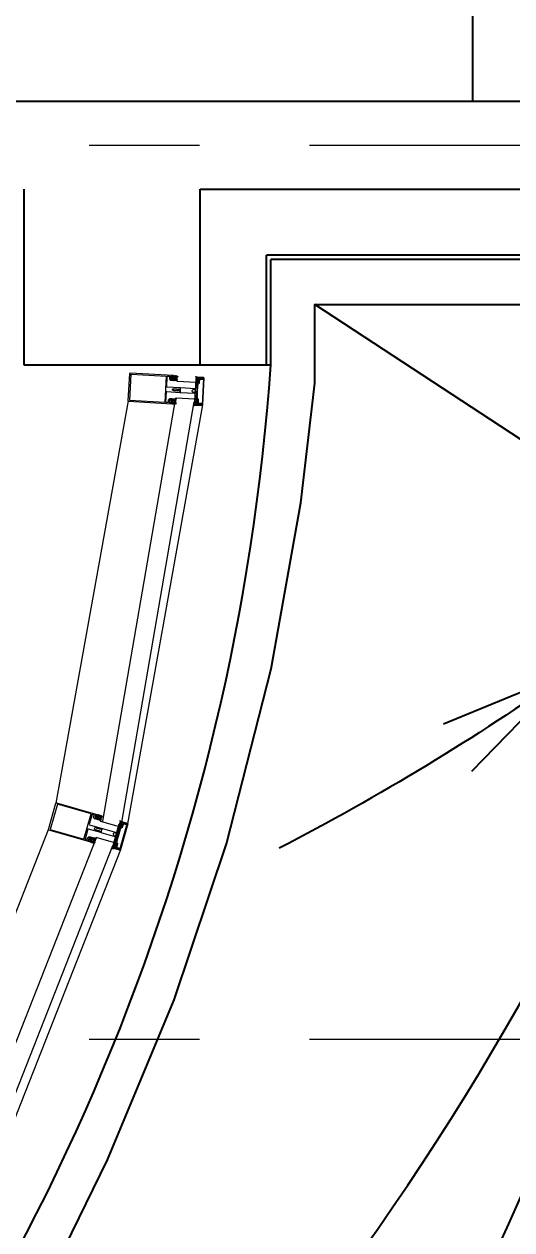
# Model space of a CAD drawing. Header units: millimetres. Extents: x -185251 to 7892985, y -102157 to 319855.
# Drawn here: x -132073 to -130966, y 19854 to 22591 of the extents above; entities that cross this region are included whole.
import ezdxf
from ezdxf import colors
from ezdxf.entities.mleader import LeaderData, LeaderLine
from ezdxf.math import Vec2, Vec3

# ---------------------------------------------------------------- set-up
doc = ezdxf.new("R2010")
doc.units = ezdxf.units.MM
doc.header["$LTSCALE"] = 10
doc.linetypes.add('CENTER', pattern=[2, 1.25, -0.25, 0.25, -0.25])
doc.layers.add('АР_Оси', color=142, linetype='Continuous', lineweight=9)
doc.layers.add('АР_Перегородки витражные', color=152, linetype='Continuous', lineweight=13)
doc.layers.add('Архитектура', color=251, linetype='Continuous')
doc.layers.add('Тонкая', color=7, linetype='Continuous')
doc.layers.get('0').off()
doc.layers.get('0').freeze()
doc.styles.add('ISOCPEUR', font='isocpeur.TTF', dxfattribs={"width": 0.7})
pattern_1 = [(335.76716334, (-69115.3163, 318510.941), (0.651582564, 1.447617495), []), (65.76716334, (-69115.3163, 318510.941), (-1.447617495, 0.651582564), [])]

# ---------------------------------------------------------------- blocks, each defined once
blk = doc.blocks.new('_DOTSMALL')
at = {"color": 0, "linetype": 'ByBlock', "const_width": 0.5}
blk.add_lwpolyline([(-0.0625, 0, 1), (0.0625, 0, 1)], format="xyb", close=True, dxfattribs=at)
blk = doc.blocks.new('стойка витр.')
h = blk.add_hatch()
h.set_pattern_fill('ANSI37', scale=0.5, angle=-69.2328)
h.set_pattern_definition(pattern_1)
edge = h.paths.add_edge_path()
edge.add_line((-22.7, 14.1), (-23, 15))
edge.add_arc((-23.4, 14.9), 0.427, 20.7605, 72.3)
edge.add_arc((-23.2, 15.7), 0.427, 110.764, 252.288, ccw=False)
edge.add_line((-23.3, 16.1), (-22.3, 16.5))
edge.add_arc((-22.2, 16.3), 0.183, 20.749, 110.7854, ccw=False)
edge.add_line((-22.1, 16.4), (-22, 16.3))
edge.add_arc((-21.9, 16.3), 0.183, 200.7666, 335.778)
edge.add_line((-21.7, 16.3), (-21.1, 17.8))
edge.add_arc((-21.7, 18), 0.637, 344.3928, 381.7249)
edge.add_line((-21.1, 18.2), (-22.6, 22.1))
edge.add_arc((-23.2, 21.9), 0.637, 19.8094, 57.1415)
edge.add_line((-22.8, 22.4), (-24.3, 23.1))
edge.add_arc((-24.4, 23), 0.183, 65.7564, 200.7677)
edge.add_line((-24.5, 22.9), (-24.5, 22.8))
edge.add_arc((-24.7, 22.7), 0.183, -69.251, 20.7854, ccw=False)
edge.add_line((-24.6, 22.6), (-25.6, 22.2))
edge.add_arc((-25.8, 22.6), 0.427, 149.2464, 290.7703, ccw=False)
edge.add_arc((-26.5, 23), 0.427, 329.2344, 380.7738)
edge.add_line((-26.1, 23.2), (-26.5, 24.2))
edge.add_arc((-26.7, 24.1), 0.183, 20.749, 110.7854)
edge.add_line((-26.7, 24.3), (-33.5, 21.7))
edge.add_arc((-33.4, 21.4), 0.306, 107.612, 200.6883)
edge.add_line((-33.7, 21.3), (-33.4, 20.7))
edge.add_arc((-33.1, 20.8), 0.304, 200.7453, 225.8124)
edge.add_line((-33.3, 20.5), (-31.8, 18.9))
edge.add_arc((-32, 18.7), 0.305, -108.8628, 45.7814, ccw=False)
edge.add_arc((-28.7, 27.8), 9.95, 231.9543, 250.0412, ccw=False)
edge.add_arc((-35.1, 19.6), 0.4, 42.3093, 119.225)
edge.add_arc((-34.9, 19.6), 0.602, 134.395, 228.6478)
edge.add_arc((-28.5, 27.8), 11, 232.0873, 240.8889)
edge.add_arc((-36.9, 12.9), 6.09, 40.7589, 60.6144, ccw=False)
edge.add_arc((-32.5, 16.6), 0.305, -34.8959, 41.6027, ccw=False)
edge.add_line((-32.3, 16.5), (-32.8, 15.8))
edge.add_arc((-32.5, 15.6), 0.305, 145.1101, 256.4243)
edge.add_line((-32.6, 15.3), (-31.7, 15.1))
edge.add_arc((-31.8, 14.8), 0.305, -34.8899, 76.4243, ccw=False)
edge.add_line((-31.5, 14.6), (-32.1, 13.9))
edge.add_arc((-31.8, 13.7), 0.305, 145.1101, 256.4243)
edge.add_line((-31.9, 13.4), (-31, 13.2))
edge.add_arc((-31.1, 12.9), 0.305, -24.2247, 76.4204, ccw=False)
edge.add_line((-30.8, 12.8), (-31.6, 11.1))
edge.add_arc((-31.3, 11), 0.305, 155.7711, 290.7403)
edge.add_line((-31.2, 10.7), (-22.8, 13.9))
edge.add_arc((-22.9, 14.1), 0.183, 290.749, 380.749)
edge = h.paths.add_edge_path(flags=16)
edge.add_line((-23.1, 21), (-22.2, 18.6))
edge.add_arc((-22.7, 18.4), 0.541, -69.2328, 20.7672, ccw=False)
edge.add_line((-22.5, 17.9), (-23.4, 17.6))
edge.add_arc((-23.6, 18.1), 0.541, 200.7672, 290.7672, ccw=False)
edge.add_line((-24.1, 17.9), (-25, 20.3))
edge.add_arc((-24.5, 20.5), 0.541, 110.7672, 200.7672, ccw=False)
edge.add_line((-24.7, 21), (-23.8, 21.4))
edge.add_arc((-23.6, 20.8), 0.541, 20.7672, 110.7672, ccw=False)
edge = h.paths.add_edge_path(flags=16)
edge.add_line((-26.9, 20.3), (-25.5, 16.7))
edge.add_arc((-26, 16.5), 0.541, -69.2328, 20.7672, ccw=False)
edge.add_line((-25.8, 16), (-28.2, 15.1))
edge.add_arc((-28.4, 15.6), 0.541, 200.7672, 290.7672, ccw=False)
edge.add_line((-28.9, 15.4), (-30.3, 19))
edge.add_arc((-29.8, 19.2), 0.541, 110.7672, 200.7672, ccw=False)
edge.add_line((-30, 19.7), (-27.5, 20.6))
edge.add_arc((-27.4, 20.1), 0.541, 20.7672, 110.7672, ccw=False)
h = blk.add_hatch()
h.set_pattern_fill('ANSI37', scale=0.5, angle=-69.2328)
h.set_pattern_definition(pattern_1)
edge = h.paths.add_edge_path()
edge.add_line((-7.6, -25.6), (-7.3, -26.5))
edge.add_arc((-7.7, -26.7), 0.427, -30.7656, 20.7738, ccw=False)
edge.add_arc((-6.9, -27.1), 0.427, 149.2464, 290.7703)
edge.add_line((-6.8, -27.5), (-5.8, -27.1))
edge.add_arc((-5.8, -27), 0.183, 290.749, 380.7854)
edge.add_line((-5.7, -26.9), (-5.7, -26.8))
edge.add_arc((-5.5, -26.7), 0.183, 65.7564, 200.7677, ccw=False)
edge.add_line((-5.5, -26.5), (-4, -27.3))
edge.add_arc((-4.3, -27.8), 0.637, 19.8094, 57.1415, ccw=False)
edge.add_line((-3.7, -27.6), (-2.3, -31.5))
edge.add_arc((-2.9, -31.7), 0.637, -15.6072, 21.7249, ccw=False)
edge.add_line((-2.2, -31.9), (-2.8, -33.4))
edge.add_arc((-3, -33.4), 0.183, 200.7666, 335.778, ccw=False)
edge.add_line((-3.2, -33.4), (-3.2, -33.3))
edge.add_arc((-3.4, -33.4), 0.183, 20.749, 110.7854)
edge.add_line((-3.5, -33.2), (-4.5, -33.6))
edge.add_arc((-4.3, -34), 0.427, 110.764, 252.288)
edge.add_arc((-4.6, -34.8), 0.427, 20.7605, 72.3, ccw=False)
edge.add_line((-4.2, -34.6), (-3.8, -35.7))
edge.add_arc((-4, -35.7), 0.183, -69.251, 20.7854, ccw=False)
edge.add_line((-3.9, -35.9), (-10.6, -38.5))
edge.add_arc((-10.8, -38.2), 0.306, 200.846, 293.9223, ccw=False)
edge.add_line((-11, -38.3), (-11.3, -37.6))
edge.add_arc((-11, -37.5), 0.304, 175.722, 200.789, ccw=False)
edge.add_line((-11.3, -37.5), (-11.3, -35.2))
edge.add_arc((-11.6, -35.2), 0.305, 355.7529, 510.3972)
edge.add_arc((-3.1, -39.8), 9.95, 151.4932, 169.58)
edge.add_arc((-13.3, -38), 0.4, 282.3093, 359.225, ccw=False)
edge.add_arc((-13.2, -37.8), 0.602, 172.8865, 267.1393, ccw=False)
edge.add_arc((-2.9, -39.7), 11, 160.6454, 169.447, ccw=False)
edge.add_arc((-19.1, -34.1), 6.09, 340.92, 360.7754)
edge.add_arc((-13.3, -34), 0.305, 359.9316, 436.4302)
edge.add_line((-13.2, -33.7), (-14.1, -33.5))
edge.add_arc((-14, -33.2), 0.305, 145.1101, 256.4243, ccw=False)
edge.add_line((-14.3, -33), (-13.7, -32.3))
edge.add_arc((-14, -32.2), 0.305, 325.1101, 436.4243)
edge.add_line((-13.9, -31.9), (-14.8, -31.7))
edge.add_arc((-14.7, -31.4), 0.305, 145.1101, 256.4243, ccw=False)
edge.add_line((-15, -31.2), (-14.4, -30.5))
edge.add_arc((-14.7, -30.3), 0.305, 325.1139, 425.759)
edge.add_line((-14.6, -30), (-16.3, -29.3))
edge.add_arc((-16.2, -29), 0.305, 110.794, 245.7633, ccw=False)
edge.add_line((-16.3, -28.7), (-7.9, -25.5))
edge.add_arc((-7.8, -25.7), 0.183, 20.7854, 110.7854, ccw=False)
edge = h.paths.add_edge_path(flags=16)
edge.add_line((-3.3, -31.1), (-4.3, -28.7))
edge.add_arc((-4.8, -28.9), 0.541, 20.7672, 110.7672)
edge.add_line((-5, -28.3), (-5.9, -28.7))
edge.add_arc((-5.7, -29.2), 0.541, 110.7672, 200.7672)
edge.add_line((-6.2, -29.4), (-5.3, -31.8))
edge.add_arc((-4.8, -31.6), 0.541, 200.7672, 290.7672)
edge.add_line((-4.6, -32.1), (-3.7, -31.8))
edge.add_arc((-3.9, -31.3), 0.541, 290.7672, 380.7672)
edge = h.paths.add_edge_path(flags=16)
edge.add_line((-6.7, -33), (-8, -29.4))
edge.add_arc((-8.5, -29.6), 0.541, 20.7672, 110.7672)
edge.add_line((-8.7, -29.1), (-11.1, -30))
edge.add_arc((-10.9, -30.5), 0.541, 110.7672, 200.7672)
edge.add_line((-11.4, -30.7), (-10.1, -34.3))
edge.add_arc((-9.6, -34.1), 0.541, 200.7672, 290.7672)
edge.add_line((-9.4, -34.6), (-7, -33.7))
edge.add_arc((-7.2, -33.2), 0.541, 290.7672, 380.7672)
h = blk.add_hatch()
h.set_pattern_fill('ANSI37', scale=0.5, angle=-69.2328)
h.set_pattern_definition([(335.76716334, (-69115.9168, 318510.7132), (0.651582564, 1.447617495), []), (65.76716334, (-69115.9168, 318510.7132), (-1.447617495, 0.651582564), [])])
edge = h.paths.add_edge_path()
edge.add_arc((-61.4, -46.2), 0.549, 155.7657, 200.7672)
edge.add_line((-61.9, -46), (-61.2, -44.4))
edge.add_arc((-61, -44.5), 0.183, 20.7672, 155.7657)
edge.add_line((-60.9, -44.4), (-60.8, -44.6))
edge.add_arc((-60.6, -44.6), 0.183, 200.7672, 290.7672)
edge.add_line((-60.6, -44.7), (-59.4, -44.3))
edge.add_arc((-59.6, -43.9), 0.427, -69.2328, 72.2936)
edge.add_arc((-59.3, -43.1), 0.427, 200.7672, 252.2936)
edge.add_line((-59.7, -43.2), (-63, -34.5))
edge.add_arc((-62.7, -34.4), 0.305, 110.7672, 200.7672)
edge.add_line((-62.8, -34.1), (-60.6, -33.3))
edge.add_arc((-60.4, -33.6), 0.304, 76.4029, 110.7672)
edge.add_line((-60.4, -33.3), (-60.1, -33.6))
edge.add_arc((-108.2, -55.9), 53, 16.7114, 24.8229)
edge.add_line((-57.4, -40.6), (-57.9, -41.3))
edge.add_arc((-57.7, -41.5), 0.305, 145.1109, 256.4234)
edge.add_line((-57.7, -41.8), (-56.9, -42))
edge.add_arc((-57, -42.3), 0.305, -34.8891, 76.4234)
edge.add_line((-56.7, -42.5), (-57.2, -43.3))
edge.add_arc((-56.9, -43.5), 0.305, 145.1109, 256.4234)
edge.add_line((-57, -43.8), (-56.1, -44))
edge.add_arc((-56.2, -44.3), 0.305, -34.8891, 76.4234)
edge.add_line((-56, -44.4), (-56.5, -45.1))
edge.add_arc((-56.2, -45.3), 0.305, 145.1109, 256.4234)
edge.add_line((-56.3, -45.6), (-55.4, -45.8))
edge.add_arc((-55.5, -46.1), 0.305, -34.8891, 76.4234)
edge.add_line((-55.3, -46.3), (-55.8, -47))
edge.add_arc((-55.5, -47.2), 0.305, 145.1109, 256.4234)
edge.add_line((-55.6, -47.5), (-54.7, -47.8))
edge.add_arc((-54.8, -48.1), 0.305, -34.8891, 76.4234)
edge.add_line((-54.5, -48.3), (-55, -49))
edge.add_arc((-54.8, -49.1), 0.305, 145.1109, 256.4234)
edge.add_line((-54.8, -49.4), (-54, -49.6))
edge.add_arc((-54.1, -49.9), 0.305, -34.8891, 76.4234)
edge.add_line((-53.8, -50.1), (-54.3, -50.8))
edge.add_arc((-54.1, -51), 0.305, 145.1109, 256.4234)
edge.add_line((-54.1, -51.3), (-53.3, -51.5))
edge.add_arc((-53.4, -51.8), 0.305, -43.6751, 76.4279)
edge.add_line((-53.1, -52), (-53.8, -52.6))
edge.add_arc((-53.6, -52.8), 0.305, 136.3286, 262.7471)
edge.add_arc((-54.6, -61.1), 7.99, 59.586, 82.7471)
edge.add_arc((-50.7, -54.4), 0.305, 253.291, 419.586)
edge.add_arc((-52.6, -60.5), 6.03, 73.291, 110.7672)
edge.add_line((-54.7, -54.9), (-54.8, -54.9))
edge.add_arc((-55, -54.5), 0.427, 200.7672, 290.7672)
edge.add_line((-55.4, -54.7), (-56.7, -51.1))
edge.add_arc((-56.3, -51), 0.427, 149.2366, 200.7672)
edge.add_arc((-57, -50.5), 0.427, -30.7634, 40.0143)
edge.add_arc((-57, -50.5), 0.427, 40.0005, 110.7672)
edge.add_line((-57.2, -50.1), (-58.3, -50.6))
edge.add_arc((-58.3, -50.7), 0.183, 110.7672, 200.7672)
edge.add_line((-58.4, -50.8), (-58.4, -51))
edge.add_arc((-58.5, -51.1), 0.183, 245.7686, 380.7672)
edge.add_line((-58.6, -51.3), (-60.2, -50.6))
edge.add_arc((-60, -50.1), 0.549, 200.7672, 245.7686)
edge.add_line((-60.5, -50.3), (-61.9, -46.4))
edge = h.paths.add_edge_path(flags=16)
edge.add_arc((-59.4, -49), 0.541, 200.7672, 290.7672)
edge.add_line((-60.8, -46.8), (-59.9, -49.2))
edge.add_arc((-60.3, -46.6), 0.541, 110.7672, 200.7672)
edge.add_line((-59.3, -45.7), (-60.5, -46.1))
edge.add_arc((-59.1, -46.2), 0.541, 20.7672, 110.7672)
edge.add_line((-57.7, -48.4), (-58.6, -46))
edge.add_arc((-58.2, -48.6), 0.541, -69.2328, 20.7672)
edge.add_line((-59.2, -49.5), (-58, -49.1))
at = {"lineweight": 0, "ltscale": 100, "transparency": 33554687}
for points in [[(65.9, 59.3), (-26.6, 24.2), (-25.9, 22.2), (-25.3, 22), (-24.8, 22.1), (-25.2, 23.2), (-20.5, 24.9), (-19.2, 21.4), (-18.8, 21.3), (-19, 20.8), (-17.7, 17.4), (-22.4, 15.6), (-22.7, 16.5), (-23.2, 16.4), (-23.4, 15.7), (-22.8, 13.9), (-17.2, 16), (-16.2, 17), (-15.5, 19.8), (-15.4, 20.1), (-17, 24.3), (-17.4, 24.6), (-17.5, 25.4), (-13.7, 26.9), (-12.5, 26.3), (-4.3, 4.8), (-4.9, 3.6), (-32.7, -7), (-32.8, -7.4), (-32.4, -8.4), (-31.1, -9.1), (-30.3, -8.8), (-29.8, -9.1), (-28.6, -8.7), (-28.6, -8.2), (-28.2, -8.5), (-27, -8.1), (-26.9, -7.5), (-26.5, -7.9), (-25.3, -7.5), (-25.3, -6.9), (-24.8, -7.2), (-23.6, -6.8), (-23.6, -6.3), (-23.1, -6.6), (-21.9, -6.2), (-21.9, -5.6), (-21.5, -6), (-20.3, -5.6), (-20.2, -5), (-19.8, -5.3), (-18.6, -4.9), (-18.4, -4.3), (-18, -4.7), (-17.4, -4.4), (-15.1, -4.8), (-14.5, -6.4), (-15.8, -7.9), (-15.9, -8.7), (-16.3, -8.3), (-17.4, -8.8), (-17.6, -9.3), (-18, -9), (-19.1, -9.4), (-19.3, -10), (-19.7, -9.6), (-20.8, -10.1), (-20.9, -10.6), (-21.4, -10.3), (-22.5, -10.7), (-22.6, -11.2), (-23, -10.9), (-24.3, -11.3), (-24.3, -11.9), (-24.7, -11.5), (-25.8, -12), (-26, -12.5), (-26.4, -12.2), (-27.6, -12.6), (-27.6, -13.1), (-28.1, -12.8), (-29.3, -13.3), (-29.3, -13.8), (-29.9, -15.1), (-29.5, -16.2), (-29.1, -16.3), (-1.3, -5.8), (-0.1, -6.4), (8.1, -27.9), (7.6, -29.2), (3.8, -30.6), (3.2, -29.8), (3.4, -29.5), (1.7, -25.2), (1.6, -25.1), (-0.9, -23.4), (-2.3, -23.3), (-7.8, -25.4), (-7.2, -27.2), (-6.5, -27.6), (-6, -27.4), (-6.4, -26.4), (-1.7, -24.6), (-0.4, -28.2), (0, -28.3), (-0.2, -28.7), (1.1, -32.2), (-3.6, -33.9), (-3.9, -33), (-4.4, -33.2), (-4.6, -33.8), (-4, -35.7), (88.6, -0.5), (89.2, 0.7), (67.2, 58.7)], [(63.8, 56.3), (85.1, 0.2), (10.6, -28), (-10.6, 28)], [(-68.6, -58.5), (-90.2, -1.6), (-90, -1.3), (-89, -0.9), (-88.6, -1), (-87.7, -3.3), (-87.4, -3.4), (-86.7, -3.2), (-86.4, -2.8), (-87.3, -0.5), (-87.2, -0.2), (-82, 1.7), (-80.5, 1.3), (-79.7, 1.5), (-77.3, 4.2), (-77.8, 4.8), (-90.5, 0), (-91.4, -2), (-69.8, -59.1), (-67.8, -59.9), (-55.1, -55.1), (-55.2, -54.3), (-58.7, -53.8), (-59.5, -54.2), (-60.2, -55.7), (-65.4, -57.6), (-65.7, -57.4), (-66.6, -55.1), (-67, -55), (-67.7, -55.3), (-67.9, -55.6), (-67, -57.9), (-67.2, -58.3), (-68.2, -58.7)]]:
    blk.add_lwpolyline(points, close=True, dxfattribs=at)
for points in [[(-73.6, -6.3), (-74.2, -6), (-74.8, -6.2), (-74.4, -7.2), (-76.6, -8, -0.414362), (-77, -7.8), (-79.3, -1.5, -0.414326), (-78.7, -0.2), (-77.3, 0.4), (-76.9, -0.7), (-76.3, -0.4), (-76.1, 0.3), (-77.3, 3.5, 0.551224), (-77.8, 3.6), (-79.9, 1.3, -0.267349), (-80.9, 1.1), (-82.1, 1.4, 0.249629), (-82.6, 1.3), (-86.2, -1.9, 0.827043), (-85.6, -2.8), (-82.1, -1.5, -0.414326), (-80.8, -2.1), (-78.1, -9.1, 0.414326), (-76.8, -9.7), (-75.7, -9.2, -0.082799), (-71.8, -16.3), (-68.3, -25.6), (-67.9, -25.7), (-68.1, -26.1), (-64.6, -35.3, -0.082799), (-62.8, -43.1), (-63.9, -43.6, 0.414326), (-64.5, -44.9), (-61.9, -51.9, -0.414326), (-62.5, -53.2), (-66, -54.5, 0.827043), (-65.8, -55.6), (-61, -55.6, 0.249629), (-60.6, -55.4), (-59.9, -54.3, -0.267349), (-59, -53.9), (-55.9, -54.2, 0.551224), (-55.6, -53.7), (-56.8, -50.5), (-57.5, -50.1), (-58, -50.4), (-57.6, -51.4), (-59.1, -52, -0.414326), (-60.5, -51.4), (-62.8, -45.1, -0.414362), (-62.7, -44.7), (-60.5, -43.9), (-60.1, -44.8), (-59.6, -44.6), (-59.3, -43.9)], [(-32.4, -8.4), (-32.8, -7.4, 0.523933), (-33.2, -7.2), (-64.2, -18.9, 0.414326), (-64.5, -19.6), (-64.1, -20.9, 0.410627), (-63.4, -21.2), (-62.7, -21, 0.492552), (-62.6, -20.7), (-62.8, -20.2, -0.441111), (-62.6, -19.9), (-60.8, -19.3, -0.208057), (-59.9, -19.4, -0.000016), (-56.9, -20.8, -0.439819), (-56.4, -22.2, -0.000016), (-57.7, -25.2, -0.208057), (-58.3, -25.9), (-60.1, -26.6, -0.441111), (-60.4, -26.5), (-60.6, -26, 0.492552), (-60.9, -25.9), (-61.5, -26.1, 0.410627), (-61.8, -26.8), (-61.3, -28.1, 0.414326), (-60.6, -28.4), (-29.6, -16.6, 0.523933), (-29.5, -16.2), (-29.8, -15.2)]]:
    blk.add_lwpolyline(points, format="xyb", close=True, dxfattribs=at)
at = {"color": 7, "lineweight": 0, "ltscale": 100, "transparency": 33554687}
for points in [[(-74.1, 3.3, 0.57795), (-74.3, 3.8), (-75.2, 3.8, -0.615334), (-75.4, 4.3, 0.101403), (-73.8, 7.1, 0.887085), (-74.4, 7.4, -0.164997), (-77.4, 4.9), (-77.5, 4.9, 0.414304), (-77.7, 4.3), (-76.4, 0.8, 0.228696), (-76.1, 0.5, -0.319049), (-75.8, 0.1, -0.319002), (-76.1, -0.3), (-77.2, -0.7, -0.4144), (-77.5, -0.6), (-77.6, -0.4, 0.668339), (-77.9, -0.4), (-78.6, -1.9, 0.198883), (-78.6, -2.4), (-77.2, -6.2, 0.198883), (-76.9, -6.5), (-75.3, -7.3, 0.668339), (-75.1, -7), (-75.1, -6.8, -0.4144), (-75, -6.6), (-73.9, -6.1, -0.710202), (-73.4, -6.7, 0.228696), (-73.4, -7.1), (-70.1, -15.8, 0.414362), (-69.7, -16), (-67.4, -15.1, 0.151171), (-67.3, -15), (-67.3, -14.6, 0.035408), (-69.9, -7.6), (-70.8, -7.4, -0.527868), (-71, -6.9), (-70.5, -6.2, 0.527868), (-70.6, -5.7), (-71.5, -5.4, -0.527868), (-71.7, -4.9), (-71.2, -4.2, 0.527868), (-71.4, -3.7), (-72.3, -3.5, -0.527868), (-72.4, -3.1), (-71.9, -2.4, 0.527868), (-72.1, -1.9), (-73, -1.7, -0.527868), (-73.1, -1.2), (-72.7, -0.4, 0.527868), (-72.8, 0.1), (-73.7, 0.3, -0.527868), (-73.9, 0.8), (-73.4, 1.5, 0.527868), (-73.5, 1.9), (-74.4, 2.1, -0.527868), (-74.6, 2.6)], [(-22.7, 14.1), (-23, 15, 0.228752), (-23.3, 15.3, -0.710164), (-23.3, 16.1), (-22.3, 16.5, -0.4144), (-22.1, 16.4), (-22, 16.3, 0.66825), (-21.7, 16.3), (-21.1, 17.8, 0.164348), (-21.1, 18.2), (-22.6, 22.1, 0.164348), (-22.8, 22.4), (-24.3, 23.1, 0.66825), (-24.5, 22.9), (-24.5, 22.8, -0.4144), (-24.6, 22.6), (-25.6, 22.2, -0.710164), (-26.1, 22.8, 0.228752), (-26.1, 23.2), (-26.5, 24.2, 0.4144), (-26.7, 24.3), (-33.5, 21.7, 0.430028), (-33.7, 21.3), (-33.4, 20.7, 0.109814), (-33.3, 20.5), (-31.8, 18.9, -0.800036), (-32.1, 18.4, -0.079083), (-34.8, 19.9, 0.348803), (-35.3, 20, 0.436125), (-35.3, 19.1, 0.038423), (-33.9, 18.2, -0.086853), (-32.3, 16.9, -0.346763), (-32.3, 16.5), (-32.8, 15.8, 0.527877), (-32.6, 15.3), (-31.7, 15.1, -0.527877), (-31.5, 14.6), (-32.1, 13.9, 0.527877), (-31.9, 13.4), (-31, 13.2, -0.469739), (-30.8, 12.8), (-31.6, 11.1, 0.667984), (-31.2, 10.7), (-22.8, 13.9, 0.414214)], [(-7.6, -25.6), (-7.3, -26.5, -0.228752), (-7.3, -26.9, 0.710164), (-6.8, -27.5), (-5.8, -27.1, 0.4144), (-5.7, -26.9), (-5.7, -26.8, -0.66825), (-5.5, -26.5), (-4, -27.3, -0.164348), (-3.7, -27.6), (-2.3, -31.5, -0.164348), (-2.2, -31.9), (-2.8, -33.4, -0.66825), (-3.2, -33.4), (-3.2, -33.3, 0.4144), (-3.5, -33.2), (-4.5, -33.6, 0.710164), (-4.5, -34.4, -0.228752), (-4.2, -34.6), (-3.8, -35.7, -0.4144), (-3.9, -35.9), (-10.6, -38.5, -0.430028), (-11, -38.3), (-11.3, -37.6, -0.109814), (-11.3, -37.5), (-11.3, -35.2, 0.800036), (-11.8, -35.1, 0.079083), (-12.9, -38, -0.348803), (-13.2, -38.4, -0.436125), (-13.8, -37.7, -0.038423), (-13.3, -36.1, 0.086853), (-13, -34, 0.346763), (-13.2, -33.7), (-14.1, -33.5, -0.527877), (-14.3, -33), (-13.7, -32.3, 0.527877), (-13.9, -31.9), (-14.8, -31.7, -0.527877), (-15, -31.2), (-14.4, -30.5, 0.469739), (-14.6, -30), (-16.3, -29.3, -0.667984), (-16.3, -28.7), (-7.9, -25.5, -0.414214)], [(-53.3, -51.5, -0.57795), (-53.1, -52), (-53.8, -52.6, 0.615334), (-53.6, -53.1, -0.101403), (-50.6, -54.2, -0.887085), (-50.8, -54.7, 0.164997), (-54.7, -54.9), (-54.8, -54.9, -0.414304), (-55.4, -54.7), (-56.7, -51.1, -0.228696), (-56.7, -50.8, 0.319049), (-56.7, -50.3, 0.319002), (-57.2, -50.1), (-58.3, -50.6, 0.4144), (-58.4, -50.8), (-58.4, -51, -0.668339), (-58.6, -51.3), (-60.2, -50.6, -0.198883), (-60.5, -50.3), (-61.9, -46.4, -0.198883), (-61.9, -46), (-61.2, -44.4, -0.668339), (-60.9, -44.4), (-60.8, -44.6, 0.4144), (-60.6, -44.7), (-59.4, -44.3, 0.710202), (-59.4, -43.5, -0.228696), (-59.7, -43.2), (-63, -34.5, -0.414362), (-62.8, -34.1), (-60.6, -33.3, -0.151171), (-60.4, -33.3), (-60.1, -33.6, -0.035408), (-57.4, -40.6), (-57.9, -41.3, 0.527868), (-57.7, -41.8), (-56.9, -42, -0.527868), (-56.7, -42.5), (-57.2, -43.3, 0.527868), (-57, -43.8), (-56.1, -44, -0.527868), (-56, -44.4), (-56.5, -45.1, 0.527868), (-56.3, -45.6), (-55.4, -45.8, -0.527868), (-55.3, -46.3), (-55.8, -47, 0.527868), (-55.6, -47.5), (-54.7, -47.8, -0.527868), (-54.5, -48.3), (-55, -49, 0.527868), (-54.8, -49.4), (-54, -49.6, -0.527868), (-53.8, -50.1), (-54.3, -50.8, 0.527868), (-54.1, -51.3)]]:
    blk.add_lwpolyline(points, format="xyb", close=True, dxfattribs=at)
for points in [[(-72, 0.1), (-72.9, -0.3)], [(-26.7, 24.3), (-26.7, 24.3)], [(-22.8, 13.9), (-22.8, 13.9)]]:
    blk.add_lwpolyline(points, dxfattribs=at)
blk.add_lwpolyline([(-72.9, -0.3), (-54.8, -48), (-53.9, -47.7), (-72, 0.1)], close=True)
at = {"lineweight": 0, "ltscale": 100, "transparency": 33554687}
for points in [[(-69.8, -5.6), (-69.2, -5.9), (-30.9, 8.6), (-30.6, 9.2), (-31.2, 10.7)], [(-56.1, -42), (-55.8, -41.4), (-17.5, -26.8), (-16.8, -27.1), (-16.3, -28.6)]]:
    blk.add_lwpolyline(points, dxfattribs=at)
at = {"color": 7}
for points in [[(-26.9, 20.3), (-25.5, 16.7, -0.414214), (-25.8, 16), (-28.2, 15.1, -0.414214), (-28.9, 15.4), (-30.3, 19, -0.414214), (-30, 19.7), (-27.5, 20.6, -0.414214)], [(-23.1, 21), (-22.2, 18.6, -0.414214), (-22.5, 17.9), (-23.4, 17.6, -0.414214), (-24.1, 17.9), (-25, 20.3, -0.414214), (-24.7, 21), (-23.8, 21.4, -0.414214)], [(-75.3, -1.9), (-74.4, -4.3, -0.414214), (-74.7, -5), (-75.9, -5.4, -0.414214), (-76.6, -5.1), (-77.5, -2.7, -0.414214), (-77.2, -2), (-76, -1.6, -0.414214)], [(-57.7, -48.4), (-58.6, -46, 0.414214), (-59.3, -45.7), (-60.5, -46.1, 0.414214), (-60.8, -46.8), (-59.9, -49.2, 0.414214), (-59.2, -49.5), (-58, -49.1, 0.414214)], [(-6.7, -33), (-8, -29.4, 0.414214), (-8.7, -29.1), (-11.1, -30, 0.414214), (-11.4, -30.7), (-10.1, -34.3, 0.414214), (-9.4, -34.6), (-7, -33.7, 0.414214)], [(-3.3, -31.1), (-4.3, -28.7, 0.414214), (-5, -28.3), (-5.9, -28.7, 0.414214), (-6.2, -29.4), (-5.3, -31.8, 0.414214), (-4.6, -32.1), (-3.7, -31.8, 0.414214)]]:
    blk.add_lwpolyline(points, format="xyb", close=True, dxfattribs=at)
at = {"color": 7, "lineweight": 0, "ltscale": 100, "transparency": 33554687}
blk.add_arc((-33.4, 21.4), 0.305, 110.7562, 200.7779, dxfattribs=at)
blk = doc.blocks.new('A$Ccadbda81')
at = {"layer": 'АР_Перегородки витражные', "color": 5}
for p, q in [((-94.6, -52.9), (104.4, -1005.7)), ((145.4, -996.9), (-54, -42.9)), ((55, -45.6), (250.6, -952.9)), ((89.1, -1005.5), (-114.1, -60.5)), ((635.7, -1855), (269.6, -1012)), ((162.8, -1036.6), (545.9, -1917.9)), ((107.8, -1063.6), (488.9, -1940.5)), ((507.8, -1935.4), (124.3, -1053.1))]:
    blk.add_line(p, q, dxfattribs=at)
at = {"layer": 'АР_Перегородки витражные', "xscale": -1, "rotation": 206.0439613467204}
blk.add_blockref('стойка витр.', (-31.1, -22.3), dxfattribs=at)
at = {"layer": 'АР_Перегородки витражные', "rotation": 357.0718620546067}
blk.add_blockref('стойка витр.', (180.5, -1008.2), dxfattribs=at)
blk = doc.blocks.new('A$Ce473bd98')
at = {"layer": 'Тонкая', "ltscale": 100}
blk.add_lwpolyline([(94.9, -294.3), (0, 0), (199.8, -227.6)], dxfattribs=at)
blk.add_arc((5038.2, 2728.2), 5729.5, 208.4359, 216.0819, dxfattribs=at)

msp = doc.modelspace()

# ---------------------------------------------------------------- linework, layer by layer
at = {"layer": 'АР_Оси', "linetype": 'CENTER', "ltscale": 100}
for p, q in [((-175425.4, 22316.6), (-99639.7, 22316.6)), ((-175425.4, 20286.6), (-99639.7, 20286.6)), ((-175425.4, 20286.6), (-99640.9, 20286.6))]:
    msp.add_line(p, q, dxfattribs=at)
at = {"layer": 'Архитектура', "lineweight": 25, "transparency": 33554684}
for p, q in [((-134316.1, 22416.6), (-123138.1, 22416.6)), ((-131673.4, 22216.6), (-123138.1, 22216.6)), ((-123288.1, 22066.6), (-131523.4, 22066.6)), ((-123298.1, 22056.6), (-131513.4, 22056.6)), ((-130499.6, 21354.6), (-131413.4, 21954.8)), ((-131513.4, 21816.6), (-131673.4, 21816.6)), ((-131513.4, 21816.6), (-131673.4, 21816.6))]:
    msp.add_line(p, q, dxfattribs=at)
for points in [[(-131054.8, 22416.6), (-131054.8, 26566.6)], [(-132073.4, 21816.6), (-132073.4, 22216.6)], [(-131673.4, 21816.6), (-131673.4, 22216.6)], [(-131673.4, 21816.6), (-131673.4, 22216.6)], [(-131523.4, 21816.6), (-131523.4, 22066.6)], [(-131523.4, 21816.6), (-131523.4, 22066.6)], [(-131513.4, 21816.6), (-131513.4, 22056.6)], [(-131513.4, 21816.6), (-131513.4, 22056.6)], [(-135243.6, 17322.8), (-134943.6, 17398.7), (-134620.3, 17503.3), (-134352.4, 17608.8), (-134093.8, 17728.1), (-133810.9, 17879.7), (-133488.4, 18082.9), (-133234.7, 18268.4), (-133010, 18454.3), (-132674.9, 18777.9), (-132509.2, 18982.7), (-132322.5, 19239.4), (-132143.4, 19520.5), (-131981.2, 19814.1), (-131884.5, 20012.8), (-131732.7, 20376), (-131613.8, 20730.4), (-131512.3, 21127.4), (-131445.3, 21504.4), (-131413.4, 21776.2), (-131413.4, 21954.8), (-129942.1, 21954.8)], [(-131673.4, 21816.6), (-132073.4, 21816.6)], [(-131673.4, 21816.6), (-132073.4, 21816.6)]]:
    msp.add_lwpolyline(points, dxfattribs=at)
for centre, radius, start, end in [((-136325.5, 22214), 6880.9, 181.31042, 358.68958), ((-136325.5, 22214), 6820.9, 181.31042, 358.68958), ((-136325.5, 22214), 6570.9, 181.31042, 358.68958), ((-136328, 22212.1), 6391.4, 182.30772, 357.69228), ((-136545.2, 22169.1), 5044.1, 318.5021, 355.9924), ((-137331.4, 22713.8), 6965.8, 278.28116, 348.74769), ((-136365.5, 23426.7), 6221.2, 270.34501, 340.54475)]:
    msp.add_arc(centre, radius, start, end, dxfattribs=at)

# ---------------------------------------------------------------- block references
at = {"layer": 'Архитектура', "lineweight": 25, "transparency": 33554684, "xscale": -1}
for name, p, rotation in [('A$Ccadbda81', (-131784.2, 21783.3), 1.999999999999993), ('A$Ce473bd98', (-130841.1, 21116.5), 333.5220531067428)]:
    msp.add_blockref(name, p, dxfattribs=dict(at, rotation=rotation))

# ---------------------------------------------------------------- leaders
at = {"layer": 'Архитектура', "lineweight": 25, "transparency": 33554684}
ml = msp.add_multileader_mtext('Standard', dxfattribs=at)
ml.set_content('+13,700', color=256, style='ISOCPEUR')
ml.set_leader_properties(color=256, linetype='Continuous', lineweight=-1)
ml.set_arrow_properties(name='DOTSMALL')
ml.build(insert=Vec2(0, 0))
ml.multileader.update_dxf_attribs({"has_text_frame": 1, "text_left_attachment_type": 4, "text_right_attachment_type": 4, "dogleg_length": 100, "arrow_head_size": 180})
ctx = ml.context
ctx.base_point, ctx.char_height, ctx.arrow_head_size, ctx.landing_gap_size, ctx.plane_origin = Vec3(-153128.5, 305780.9), 250, 180, 50, Vec3(-155938.5, 304929.3)
ctx.left_attachment, ctx.right_attachment = 4, 4
notes = []
notes.append((ctx, [(0, (0, 0, 0), (0, 0), (1, 0), 1, [])]))
ctx.mtext.insert, ctx.mtext.width, ctx.mtext.line_spacing_style, ctx.mtext.flow_direction = Vec3(-153078.5, 306114.2), 852.697, 2, 5
ml = msp.add_multileader_mtext('Standard', dxfattribs=at)
ml.set_content('Л.2', color=256, style='ISOCPEUR')
ml.set_leader_properties(color=256, linetype='Continuous', lineweight=-1)
ml.set_arrow_properties(name='DOTSMALL')
ml.build(insert=Vec2(0, 0))
ml.multileader.update_dxf_attribs({"has_text_frame": 1, "text_left_attachment_type": 4, "text_right_attachment_type": 4, "dogleg_length": 100, "arrow_head_size": 180})
ctx = ml.context
ctx.base_point, ctx.char_height, ctx.arrow_head_size, ctx.landing_gap_size, ctx.plane_origin = Vec3(-155818.3, 305092.3, 0), 250, 180, 50, Vec3(-91789.1, 292800.5, 0)
ctx.left_attachment, ctx.right_attachment = 4, 4
notes.append((ctx, [(0, (0, 0, 0), (0, 0), (1, 0), 1, [])]))
ctx.mtext.insert, ctx.mtext.width, ctx.mtext.line_spacing_style, ctx.mtext.flow_direction = Vec3(-155768.3, 305425.7, 0), 852.697, 2, 5
ml = msp.add_multileader_mtext('Standard', dxfattribs=at)
ml.set_content('+15,850', color=256, style='ISOCPEUR')
ml.set_leader_properties(color=256, linetype='Continuous', lineweight=-1)
ml.set_arrow_properties(name='DOTSMALL')
ml.build(insert=Vec2(0, 0))
ml.multileader.update_dxf_attribs({"has_text_frame": 1, "text_left_attachment_type": 4, "text_right_attachment_type": 4, "dogleg_length": 100, "arrow_head_size": 180})
ctx = ml.context
ctx.base_point, ctx.char_height, ctx.arrow_head_size, ctx.landing_gap_size, ctx.plane_origin = Vec3(-153165, 299863.7), 250, 180, 50, Vec3(-154468.2, 298656.1)
ctx.left_attachment, ctx.right_attachment = 4, 4
notes.append((ctx, [(0, (0, 0, 0), (0, 0), (1, 0), 1, [])]))
ctx.mtext.insert, ctx.mtext.width, ctx.mtext.defined_height, ctx.mtext.line_spacing_style, ctx.mtext.flow_direction = Vec3(-153115, 300197), 696.035, 776.5, 2, 5
ml = msp.add_multileader_mtext('Standard', dxfattribs=at)
ml.set_content('+15,850', color=256, style='ISOCPEUR')
ml.set_leader_properties(color=256, linetype='Continuous', lineweight=-1)
ml.set_arrow_properties(name='DOTSMALL')
ml.build(insert=Vec2(0, 0))
ml.multileader.update_dxf_attribs({"has_text_frame": 1, "text_left_attachment_type": 4, "text_right_attachment_type": 4, "dogleg_length": 100, "arrow_head_size": 180})
ctx = ml.context
ctx.base_point, ctx.char_height, ctx.arrow_head_size, ctx.landing_gap_size, ctx.plane_origin = Vec3(-141689.6, 296695.6), 250, 180, 50, Vec3(-140764.6, 294352)
ctx.left_attachment, ctx.right_attachment = 4, 4
notes.append((ctx, [(0, (0, 0, 0), (0, 0), (1, 0), 1, [])]))
ctx.mtext.insert, ctx.mtext.width, ctx.mtext.line_spacing_style, ctx.mtext.flow_direction = Vec3(-141639.6, 297028.9), 852.697, 2, 5
ml = msp.add_multileader_mtext('Standard', dxfattribs=at)
ml.set_content('Л.2', color=256, style='ISOCPEUR')
ml.set_leader_properties(color=256, linetype='Continuous', lineweight=-1)
ml.set_arrow_properties(name='DOTSMALL')
ml.build(insert=Vec2(0, 0))
ml.multileader.update_dxf_attribs({"has_text_frame": 1, "text_left_attachment_type": 4, "text_right_attachment_type": 4, "dogleg_length": 100, "arrow_head_size": 180})
ctx = ml.context
ctx.base_point, ctx.char_height, ctx.arrow_head_size, ctx.landing_gap_size, ctx.plane_origin = Vec3(-155501.4, 214032.7, 0), 250, 180, 50, Vec3(-129706.2, 200566.2, 0)
ctx.left_attachment, ctx.right_attachment = 4, 4
notes.append((ctx, [(0, (0, 0, 0), (0, 0), (1, 0), 1, [])]))
ctx.mtext.insert, ctx.mtext.width, ctx.mtext.line_spacing_style, ctx.mtext.flow_direction = Vec3(-155451.4, 214366, 0), 852.697, 2, 5
ml = msp.add_multileader_mtext('Standard', dxfattribs=at)
ml.set_content('+9,800', color=256, style='ISOCPEUR')
ml.set_leader_properties(color=256, linetype='Continuous', lineweight=-1)
ml.set_arrow_properties(name='DOTSMALL')
ml.build(insert=Vec2(0, 0))
ml.multileader.update_dxf_attribs({"has_text_frame": 1, "text_left_attachment_type": 4, "text_right_attachment_type": 4, "dogleg_length": 100, "arrow_head_size": 180})
ctx = ml.context
ctx.base_point, ctx.char_height, ctx.arrow_head_size, ctx.landing_gap_size, ctx.plane_origin = Vec3(-152582.7, 213955.7), 250, 180, 50, Vec3(-155731.7, 213023.6)
ctx.left_attachment, ctx.right_attachment = 4, 4
notes.append((ctx, [(0, (0, 0, 0), (0, 0), (1, 0), 1, [])]))
ctx.mtext.insert, ctx.mtext.width, ctx.mtext.line_spacing_style, ctx.mtext.flow_direction = Vec3(-152532.7, 214289), 852.697, 2, 5
ml = msp.add_multileader_mtext('Standard', dxfattribs=at)
ml.set_content('+11,750', color=256, style='ISOCPEUR')
ml.set_leader_properties(color=256, linetype='Continuous', lineweight=-1)
ml.set_arrow_properties(name='DOTSMALL')
ml.build(insert=Vec2(0, 0))
ml.multileader.update_dxf_attribs({"has_text_frame": 1, "text_left_attachment_type": 4, "text_right_attachment_type": 4, "dogleg_length": 100, "arrow_head_size": 180})
ctx = ml.context
ctx.base_point, ctx.char_height, ctx.arrow_head_size, ctx.landing_gap_size, ctx.plane_origin = Vec3(-155526.1, 207799.1), 250, 180, 50, Vec3(-154118.5, 206726)
ctx.left_attachment, ctx.right_attachment = 4, 4
notes.append((ctx, [(0, (0, 0, 0), (0, 0), (1, 0), 1, [])]))
ctx.mtext.insert, ctx.mtext.width, ctx.mtext.defined_height, ctx.mtext.line_spacing_style, ctx.mtext.flow_direction = Vec3(-155476.1, 208132.4), 696.035, 912.5, 2, 5
ml = msp.add_multileader_mtext('Standard', dxfattribs=at)
ml.set_content('+12,200', color=256, style='ISOCPEUR')
ml.set_leader_properties(color=256, linetype='Continuous', lineweight=-1)
ml.set_arrow_properties(name='DOTSMALL')
ml.build(insert=Vec2(0, 0))
ml.multileader.update_dxf_attribs({"has_text_frame": 1, "text_left_attachment_type": 4, "text_right_attachment_type": 4, "dogleg_length": 100, "arrow_head_size": 180})
ctx = ml.context
ctx.base_point, ctx.char_height, ctx.arrow_head_size, ctx.landing_gap_size, ctx.plane_origin, ctx.plane_x_axis, ctx.plane_y_axis = Vec3(-138764.9, 200664.9), 250, 180, 50, Vec3(-126617.4, 225900.8), Vec3(0, 1), Vec3(-1, 0)
ctx.left_attachment, ctx.right_attachment = 4, 4
notes.append((ctx, [(0, (0, 0, 0), (0, 0), (1, 0), 1, [])]))
ctx.mtext.insert, ctx.mtext.text_direction, ctx.mtext.rotation, ctx.mtext.width, ctx.mtext.line_spacing_style, ctx.mtext.flow_direction = Vec3(-139098.3, 200714.9), Vec3(0, 1), 1.570796, 852.697, 2, 5
ml = msp.add_multileader_mtext('Standard', dxfattribs=at)
ml.set_content('+12,200', color=256, style='ISOCPEUR')
ml.set_leader_properties(color=256, linetype='Continuous', lineweight=-1)
ml.set_arrow_properties(name='DOTSMALL')
ml.build(insert=Vec2(0, 0))
ml.multileader.update_dxf_attribs({"has_text_frame": 1, "text_left_attachment_type": 4, "text_right_attachment_type": 4, "dogleg_length": 100, "arrow_head_size": 180})
ctx = ml.context
ctx.base_point, ctx.char_height, ctx.arrow_head_size, ctx.landing_gap_size, ctx.plane_origin = Vec3(-159917.7, 188208.1), 250, 180, 50, Vec3(-134681.8, 176585)
ctx.left_attachment, ctx.right_attachment = 4, 4
notes.append((ctx, [(0, (0, 0, 0), (0, 0), (1, 0), 1, [])]))
ctx.mtext.insert, ctx.mtext.width, ctx.mtext.line_spacing_style, ctx.mtext.flow_direction = Vec3(-159867.7, 188541.4), 852.697, 2, 5
ml = msp.add_multileader_mtext('Standard', dxfattribs=at)
ml.set_content('+12,650', color=256, style='ISOCPEUR')
ml.set_leader_properties(color=256, linetype='Continuous', lineweight=-1)
ml.set_arrow_properties(name='DOTSMALL')
ml.build(insert=Vec2(0, 0))
ml.multileader.update_dxf_attribs({"has_text_frame": 1, "text_left_attachment_type": 4, "text_right_attachment_type": 4, "dogleg_length": 100, "arrow_head_size": 180})
ctx = ml.context
ctx.base_point, ctx.char_height, ctx.arrow_head_size, ctx.landing_gap_size, ctx.plane_origin = Vec3(-159917.7, 187623.8), 250, 180, 50, Vec3(-134681.8, 176000.7)
ctx.left_attachment, ctx.right_attachment = 4, 4
notes.append((ctx, [(0, (0, 0, 0), (0, 0), (1, 0), 1, [])]))
ctx.mtext.insert, ctx.mtext.width, ctx.mtext.line_spacing_style, ctx.mtext.flow_direction = Vec3(-159867.7, 187957.1), 852.697, 2, 5
ml = msp.add_multileader_mtext('Standard', dxfattribs=at)
ml.set_content('Л.2', color=256, style='ISOCPEUR')
ml.set_leader_properties(color=256, linetype='Continuous', lineweight=-1)
ml.set_arrow_properties(name='DOTSMALL')
ml.build(insert=Vec2(0, 0))
ml.multileader.update_dxf_attribs({"has_text_frame": 1, "text_left_attachment_type": 4, "text_right_attachment_type": 4, "dogleg_length": 100, "arrow_head_size": 180})
ctx = ml.context
ctx.base_point, ctx.char_height, ctx.arrow_head_size, ctx.landing_gap_size, ctx.plane_origin = Vec3(-159220.3, 121413.8, 0), 250, 180, 50, Vec3(-133439.1, 107952.3, 0)
ctx.left_attachment, ctx.right_attachment = 4, 4
notes.append((ctx, [(0, (0, 0, 0), (0, 0), (1, 0), 1, [])]))
ctx.mtext.insert, ctx.mtext.width, ctx.mtext.line_spacing_style, ctx.mtext.flow_direction = Vec3(-159170.3, 121747.1, 0), 852.697, 2, 5
ml = msp.add_multileader_mtext('Standard', dxfattribs=at)
ml.set_content('+5,900', color=256, style='ISOCPEUR')
ml.set_leader_properties(color=256, linetype='Continuous', lineweight=-1)
ml.set_arrow_properties(name='DOTSMALL')
ml.build(insert=Vec2(0, 0))
ml.multileader.update_dxf_attribs({"has_text_frame": 1, "text_left_attachment_type": 4, "text_right_attachment_type": 4, "dogleg_length": 100, "arrow_head_size": 180})
ctx = ml.context
ctx.base_point, ctx.char_height, ctx.arrow_head_size, ctx.landing_gap_size, ctx.plane_origin = Vec3(-156595.8, 120962.8), 250, 180, 50, Vec3(-158757, 120371.5)
ctx.left_attachment, ctx.right_attachment = 4, 4
notes.append((ctx, [(0, (0, 0, 0), (0, 0), (1, 0), 1, [])]))
ctx.mtext.insert, ctx.mtext.width, ctx.mtext.line_spacing_style, ctx.mtext.flow_direction = Vec3(-156545.8, 121296.1), 852.697, 2, 5
ml = msp.add_multileader_mtext('Standard', dxfattribs=at)
ml.set_content('+5,900', color=256, style='ISOCPEUR')
ml.set_leader_properties(color=256, linetype='Continuous', lineweight=-1)
ml.set_arrow_properties(name='DOTSMALL')
ml.build(insert=Vec2(0, 0))
ml.multileader.update_dxf_attribs({"has_text_frame": 1, "text_left_attachment_type": 4, "text_right_attachment_type": 4, "dogleg_length": 100, "arrow_head_size": 180})
ctx = ml.context
ctx.base_point, ctx.char_height, ctx.arrow_head_size, ctx.landing_gap_size, ctx.plane_origin = Vec3(-156595.8, 120962.8), 250, 180, 50, Vec3(-158757, 120371.5)
ctx.left_attachment, ctx.right_attachment = 4, 4
notes.append((ctx, [(0, (0, 0, 0), (0, 0), (1, 0), 1, [])]))
ctx.mtext.insert, ctx.mtext.width, ctx.mtext.line_spacing_style, ctx.mtext.flow_direction = Vec3(-156545.8, 121296.1), 852.697, 2, 5
ml = msp.add_multileader_mtext('Standard', dxfattribs=at)
ml.set_content('+7,850', color=256, style='ISOCPEUR')
ml.set_leader_properties(color=256, linetype='Continuous', lineweight=-1)
ml.set_arrow_properties(name='DOTSMALL')
ml.build(insert=Vec2(0, 0))
ml.multileader.update_dxf_attribs({"has_text_frame": 1, "text_left_attachment_type": 4, "text_right_attachment_type": 4, "dogleg_length": 100, "arrow_head_size": 180})
ctx = ml.context
ctx.base_point, ctx.char_height, ctx.arrow_head_size, ctx.landing_gap_size, ctx.plane_origin = Vec3(-159260.6, 115196.7), 250, 180, 50, Vec3(-158081.6, 113958.6)
ctx.left_attachment, ctx.right_attachment = 4, 4
notes.append((ctx, [(0, (0, 0, 0), (0, 0), (1, 0), 1, [])]))
ctx.mtext.insert, ctx.mtext.width, ctx.mtext.line_spacing_style, ctx.mtext.flow_direction = Vec3(-159210.6, 115530.1), 852.697, 2, 5
ml = msp.add_multileader_mtext('Standard', dxfattribs=at)
ml.set_content('+8,300', color=256, style='ISOCPEUR')
ml.set_leader_properties(color=256, linetype='Continuous', lineweight=-1)
ml.set_arrow_properties(name='DOTSMALL')
ml.build(insert=Vec2(0, 0))
ml.multileader.update_dxf_attribs({"has_text_frame": 1, "text_left_attachment_type": 4, "text_right_attachment_type": 4, "dogleg_length": 100, "arrow_head_size": 180})
ctx = ml.context
ctx.base_point, ctx.char_height, ctx.arrow_head_size, ctx.landing_gap_size, ctx.plane_origin, ctx.plane_x_axis, ctx.plane_y_axis = Vec3(-142531.2, 107842.9), 250, 180, 50, Vec3(-132553, 132311.8), Vec3(0, 1), Vec3(-1, 0)
ctx.left_attachment, ctx.right_attachment = 4, 4
notes.append((ctx, [(0, (0, 0, 0), (0, 0), (1, 0), 1, [])]))
ctx.mtext.insert, ctx.mtext.text_direction, ctx.mtext.rotation, ctx.mtext.width, ctx.mtext.line_spacing_style, ctx.mtext.flow_direction = Vec3(-142864.6, 107892.9), Vec3(0, 1), 1.570796, 852.697, 2, 5
ml = msp.add_multileader_mtext('Standard', dxfattribs=at)
ml.set_content('+8,300', color=256, style='ISOCPEUR')
ml.set_leader_properties(color=256, linetype='Continuous', lineweight=-1)
ml.set_arrow_properties(name='DOTSMALL')
ml.build(insert=Vec2(0, 0))
ml.multileader.update_dxf_attribs({"has_text_frame": 1, "text_left_attachment_type": 4, "text_right_attachment_type": 4, "dogleg_length": 100, "arrow_head_size": 180})
ctx = ml.context
ctx.base_point, ctx.char_height, ctx.arrow_head_size, ctx.landing_gap_size, ctx.plane_origin, ctx.plane_x_axis, ctx.plane_y_axis = Vec3(-132882.9, 107842.9), 250, 180, 50, Vec3(-122904.6, 132311.8), Vec3(0, 1), Vec3(-1, 0)
ctx.left_attachment, ctx.right_attachment = 4, 4
notes.append((ctx, [(0, (0, 0, 0), (0, 0), (1, 0), 1, [])]))
ctx.mtext.insert, ctx.mtext.text_direction, ctx.mtext.rotation, ctx.mtext.width, ctx.mtext.line_spacing_style, ctx.mtext.flow_direction = Vec3(-133216.2, 107892.9), Vec3(0, 1), 1.570796, 852.697, 2, 5
ml = msp.add_multileader_mtext('Standard', dxfattribs=at)
ml.set_content('Л.2', color=256, style='ISOCPEUR')
ml.set_leader_properties(color=256, linetype='Continuous', lineweight=-1)
ml.set_arrow_properties(name='DOTSMALL')
ml.build(insert=Vec2(0, 0))
ml.multileader.update_dxf_attribs({"has_text_frame": 1, "text_left_attachment_type": 4, "text_right_attachment_type": 4, "dogleg_length": 100, "arrow_head_size": 180})
ctx = ml.context
ctx.base_point, ctx.char_height, ctx.arrow_head_size, ctx.landing_gap_size, ctx.plane_origin = Vec3(-157569, 37627.9, 0), 250, 180, 50, Vec3(-131763, 24153.6, 0)
ctx.left_attachment, ctx.right_attachment = 4, 4
notes.append((ctx, [(0, (0, 0, 0), (0, 0), (1, 0), 1, [])]))
ctx.mtext.insert, ctx.mtext.width, ctx.mtext.line_spacing_style, ctx.mtext.flow_direction = Vec3(-157519, 37961.3, 0), 852.697, 2, 5
ml = msp.add_multileader_mtext('Standard', dxfattribs=at)
ml.set_content('+2,410', color=256, style='ISOCPEUR')
ml.set_leader_properties(color=256, linetype='Continuous', lineweight=-1)
ml.set_arrow_properties(name='DOTSMALL')
ml.build(insert=Vec2(0, 0))
ml.multileader.update_dxf_attribs({"has_text_frame": 1, "text_left_attachment_type": 4, "text_right_attachment_type": 4, "dogleg_length": 100, "arrow_head_size": 180})
ctx = ml.context
ctx.base_point, ctx.char_height, ctx.arrow_head_size, ctx.landing_gap_size, ctx.plane_origin = Vec3(-154726.2, 37505), 250, 180, 50, Vec3(-157214.4, 36675.3)
ctx.left_attachment, ctx.right_attachment = 4, 4
notes.append((ctx, [(0, (0, 0, 0), (0, 0), (1, 0), 1, [])]))
ctx.mtext.insert, ctx.mtext.width, ctx.mtext.line_spacing_style, ctx.mtext.flow_direction = Vec3(-154676.2, 37838.4), 852.697, 2, 5
ml = msp.add_multileader_mtext('Standard', dxfattribs=at)
ml.set_content('+3,950', color=256, style='ISOCPEUR')
ml.set_leader_properties(color=256, linetype='Continuous', lineweight=-1)
ml.set_arrow_properties(name='DOTSMALL')
ml.build(insert=Vec2(0, 0))
ml.multileader.update_dxf_attribs({"has_text_frame": 1, "text_left_attachment_type": 4, "text_right_attachment_type": 4, "dogleg_length": 100, "arrow_head_size": 180})
ctx = ml.context
ctx.base_point, ctx.char_height, ctx.arrow_head_size, ctx.landing_gap_size, ctx.plane_origin = Vec3(-157508.2, 31283.3), 250, 180, 50, Vec3(-156820.3, 30493.3)
ctx.left_attachment, ctx.right_attachment = 4, 4
notes.append((ctx, [(0, (0, 0, 0), (0, 0), (1, 0), 1, [])]))
ctx.mtext.insert, ctx.mtext.width, ctx.mtext.line_spacing_style, ctx.mtext.flow_direction = Vec3(-157458.2, 31616.7), 852.697, 2, 5
ml = msp.add_multileader_mtext('Standard', dxfattribs=at)
ml.set_content('+3,950', color=256, style='ISOCPEUR')
ml.set_leader_properties(color=256, linetype='Continuous', lineweight=-1)
ml.set_arrow_properties(name='DOTSMALL')
ml.build(insert=Vec2(0, 0))
ml.multileader.update_dxf_attribs({"has_text_frame": 1, "text_left_attachment_type": 4, "text_right_attachment_type": 4, "dogleg_length": 100, "arrow_head_size": 180})
ctx = ml.context
ctx.base_point, ctx.char_height, ctx.arrow_head_size, ctx.landing_gap_size, ctx.plane_origin = Vec3(-157508.2, 31283.3), 250, 180, 50, Vec3(-156820.3, 30493.3)
ctx.left_attachment, ctx.right_attachment = 4, 4
notes.append((ctx, [(0, (0, 0, 0), (0, 0), (1, 0), 1, [])]))
ctx.mtext.insert, ctx.mtext.width, ctx.mtext.line_spacing_style, ctx.mtext.flow_direction = Vec3(-157458.2, 31616.7), 852.697, 2, 5
for ctx, leaders in notes:
    for number, flags, end, landing, length, lines in leaders:
        leader = LeaderData()
        leader.index, (leader.has_last_leader_line, leader.has_dogleg_vector, leader.attachment_direction) = number, flags
        leader.last_leader_point, leader.dogleg_vector, leader.dogleg_length = Vec3(end), Vec3(landing), length
        for number, points, colour, breaks in lines:
            line = LeaderLine()
            line.index, line.vertices, line.color, line.breaks = number, Vec3.list(points), colors.encode_raw_color(colour), breaks
            leader.lines.append(line)
        ctx.leaders.append(leader)

doc.saveas('drawing.dxf')
